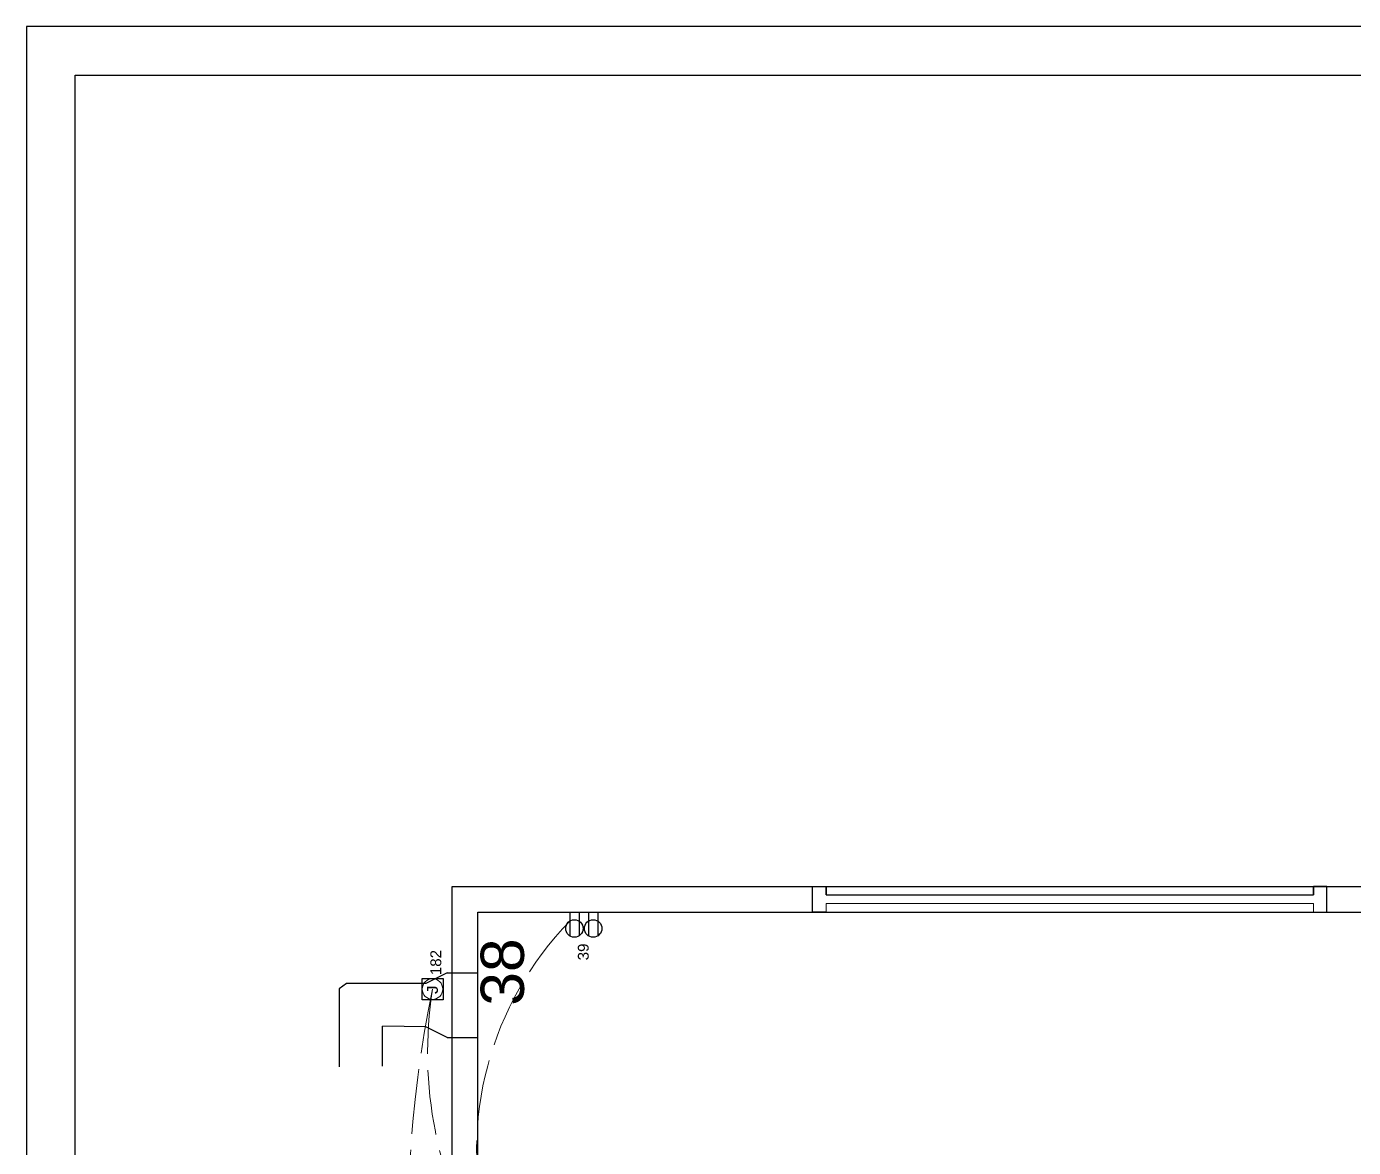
# Model space of a CAD drawing. Header units: inches. Extents: x 12 to 644, y -4 to 515.
# Drawn here: x 12.1 to 257.1, y 308.4 to 515.3 of the extents above; entities that cross this region are included whole.
import ezdxf

# ---------------------------------------------------------------- set-up
doc = ezdxf.new("R2010")
doc.units = ezdxf.units.IN
doc.header["$MEASUREMENT"] = 0
doc.linetypes.add('ACAD_ISO02W100', pattern=[15, 12, -3])
doc.layers.get('0').update_dxf_attribs({"color": 1, "lineweight": 9})
for name, color, linetype, lineweight in [('00-page-edge', 7, 'Continuous', 9), ('A201-Floorplan-2nd-floor', 7, 'Continuous', 9), ('E201-Electrical-2nd-floor', 7, 'Continuous', 9)]:
    doc.layers.add(name, color=color, linetype=linetype, lineweight=lineweight)
doc.layers.get('0').off()
doc.styles.add('Reg', font='Courier New.ttf', dxfattribs={"height": 1})
doc.styles.get("Standard").update_dxf_attribs({"font": 'Arial.ttf', "height": 2})

# ---------------------------------------------------------------- blocks, each defined once
blk = doc.blocks.new('L2-dining-room-window')
at = {"layer": 'A201-Floorplan-2nd-floor', "lineweight": 30}
for p, q in [((0, -2.5), (0, 0)), ((0, 0), (4.75, 0)), ((4.75, 0), (4.75, -2.5)), ((3.2, -2.5), (4.75, -2.5)), ((3.2, -2.5), (3.2, -92.5)), ((4.75, -2.5), (3.2, -2.5)), ((0, -92.5), (0, -95)), ((3.2, -92.5), (4.75, -92.5)), ((4.75, -92.5), (3.2, -92.5)), ((4.75, -95), (4.75, -92.5)), ((0, -95), (4.75, -95))]:
    blk.add_line(p, q, dxfattribs=at)
at = {"layer": 'A201-Floorplan-2nd-floor'}
blk.add_lwpolyline([(0, -92.5), (1.55, -92.5), (1.55, -2.5), (0, -2.5)], dxfattribs=at)
blk = doc.blocks.new('L2-furnace-register-38-and-duct')
at = {"layer": 'A201-Floorplan-2nd-floor', "lineweight": 30}
for p, q in [((9, 25.55), (-5.42, 25.55)), ((9.97, 24.2), (9, 25.55)), ((9.97, 9.59), (9.97, 24.2)), ((-5.27, 17.56), (2.09, 17.56)), ((1.97, 9.59), (2.09, 17.56)), ((0, 5.61), (1.97, 9.59)), ((11.95, 5.61), (9.97, 9.59)), ((0, 5.61), (0, 0)), ((11.95, 5.61), (11.95, 0))]:
    blk.add_line(p, q, dxfattribs=at)
blk = doc.blocks.new('L2-duplex-39')
at = {"layer": 'E201-Electrical-2nd-floor', "lineweight": -3}
for p, q in [((0, 2.75, -15.75), (-4.39, 2.75, -15.75)), ((0, 1.02, -15.75), (-4.38, 1.02, -15.75)), ((0, -0.71, -15.75), (-4.39, -0.71, -15.75)), ((0, -2.44, -15.75), (-4.38, -2.44, -15.75))]:
    blk.add_line(p, q, dxfattribs=at)
for centre in [(-3.03, 1.89, -15.75), (-3.03, -1.57, -15.75)]:
    blk.add_circle(centre, 1.61, dxfattribs=at)
blk = doc.blocks.new('L1-182')
at = {"layer": 'E201-Electrical-2nd-floor', "lineweight": 30}
for p, q in [((-1.98, -1.95, -100.38), (-1.98, 1.9, -100.38)), ((-1.98, 1.9, -100.38), (0, 1.9, -100.38)), ((0, 1.9, -100.38), (1.93, 1.9, -100.38)), ((1.93, 1.9, -100.38), (1.93, -1.95, -100.38)), ((1.93, -1.95, -100.38), (-1.98, -1.95, -100.38))]:
    blk.add_line(p, q, dxfattribs=at)
at = {"layer": 'E201-Electrical-2nd-floor'}
blk.add_circle((0, 0, -100.38), 1.9, dxfattribs=at)
at = {"layer": 'E201-Electrical-2nd-floor', "lineweight": 5, "style": 'Reg'}
blk.add_text('J', height=2, dxfattribs=at).set_placement((-1.16, -0.99, -100.38))

msp = doc.modelspace()

# ---------------------------------------------------------------- linework, layer by layer
at = {"layer": '00-page-edge', "lineweight": -3}
for points in [[(12.1, -4.04), (619.4, -4.04), (619.4, 515.31), (12.1, 515.31)], [(565.4, 4.96), (21.1, 4.96), (21.1, 506.31), (565.4, 506.31)]]:
    msp.add_lwpolyline(points, close=True, dxfattribs=at)
at = {"layer": 'A201-Floorplan-2nd-floor', "lineweight": -3}
for p, q in [((90.69, 356.57), (532.5, 356.57)), ((90.69, 35.17), (90.69, 356.57))]:
    msp.add_line(p, q, dxfattribs=at)
msp.add_lwpolyline([(221.79, 173.94), (221.79, 40.03), (95.41, 39.94), (95.41, 351.82), (390.6, 351.82), (390.6, 242.75), (453.45, 242.75), (453.45, 218.25), (439.9, 218.25), (439.9, 152.5), (404.56, 152.5), (404.56, 173.94), (221.78, 173.94)], dxfattribs=at)
at = {"layer": 'E201-Electrical-2nd-floor', "linetype": 'ACAD_ISO02W100', "lineweight": 5}
for centre, radius, start, end in [((155.92, 307.79), 60.71, 135.7673, 194.3406), ((306.59, 292.65), 224.08, 168.4282, 202.0393), ((161.86, 325.94), 75.7, 171.1423, 211.1758)]:
    msp.add_arc(centre, radius, start, end, dxfattribs=at)

# ---------------------------------------------------------------- block references
at = {"lineweight": -3, "rotation": 89.99999999999999}
msp.add_blockref('L2-dining-room-window', (157.24, 351.82), dxfattribs=at)
at = {"layer": 'A201-Floorplan-2nd-floor', "lineweight": -3, "rotation": 89.99999999999999}
msp.add_blockref('L2-furnace-register-38-and-duct', (95.41, 328.66), dxfattribs=at)
at = {"layer": 'E201-Electrical-2nd-floor', "lineweight": 5, "rotation": 89.99999999999999}
for name, p in [('L2-duplex-39', (115.16, 351.82, 15.75)), ('L1-182', (87.07, 337.6, 100.38))]:
    msp.add_blockref(name, p, dxfattribs=at)

# ---------------------------------------------------------------- texts
at = {"layer": 'A201-Floorplan-2nd-floor', "lineweight": -3, "insert": (95.96, 334.53), "char_height": 8, "attachment_point": 1, "rotation": 90}
msp.add_mtext('38', dxfattribs=at)
at = {"layer": 'E201-Electrical-2nd-floor', "lineweight": 5}
for s, p in [('39', (115.91, 342.9)), ('182', (88.68, 340.16))]:
    msp.add_text(s, height=2, rotation=90, dxfattribs=at).set_placement(p)

doc.saveas('drawing.dxf')
